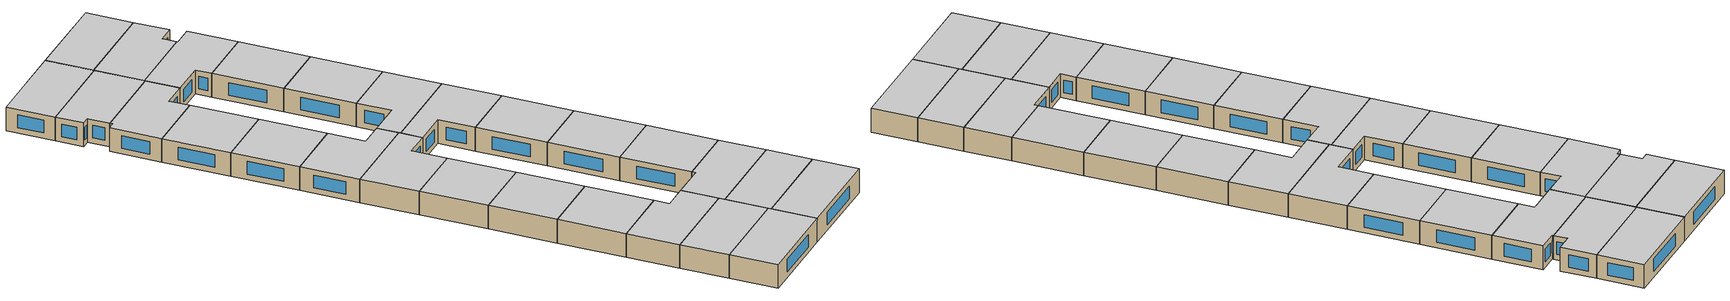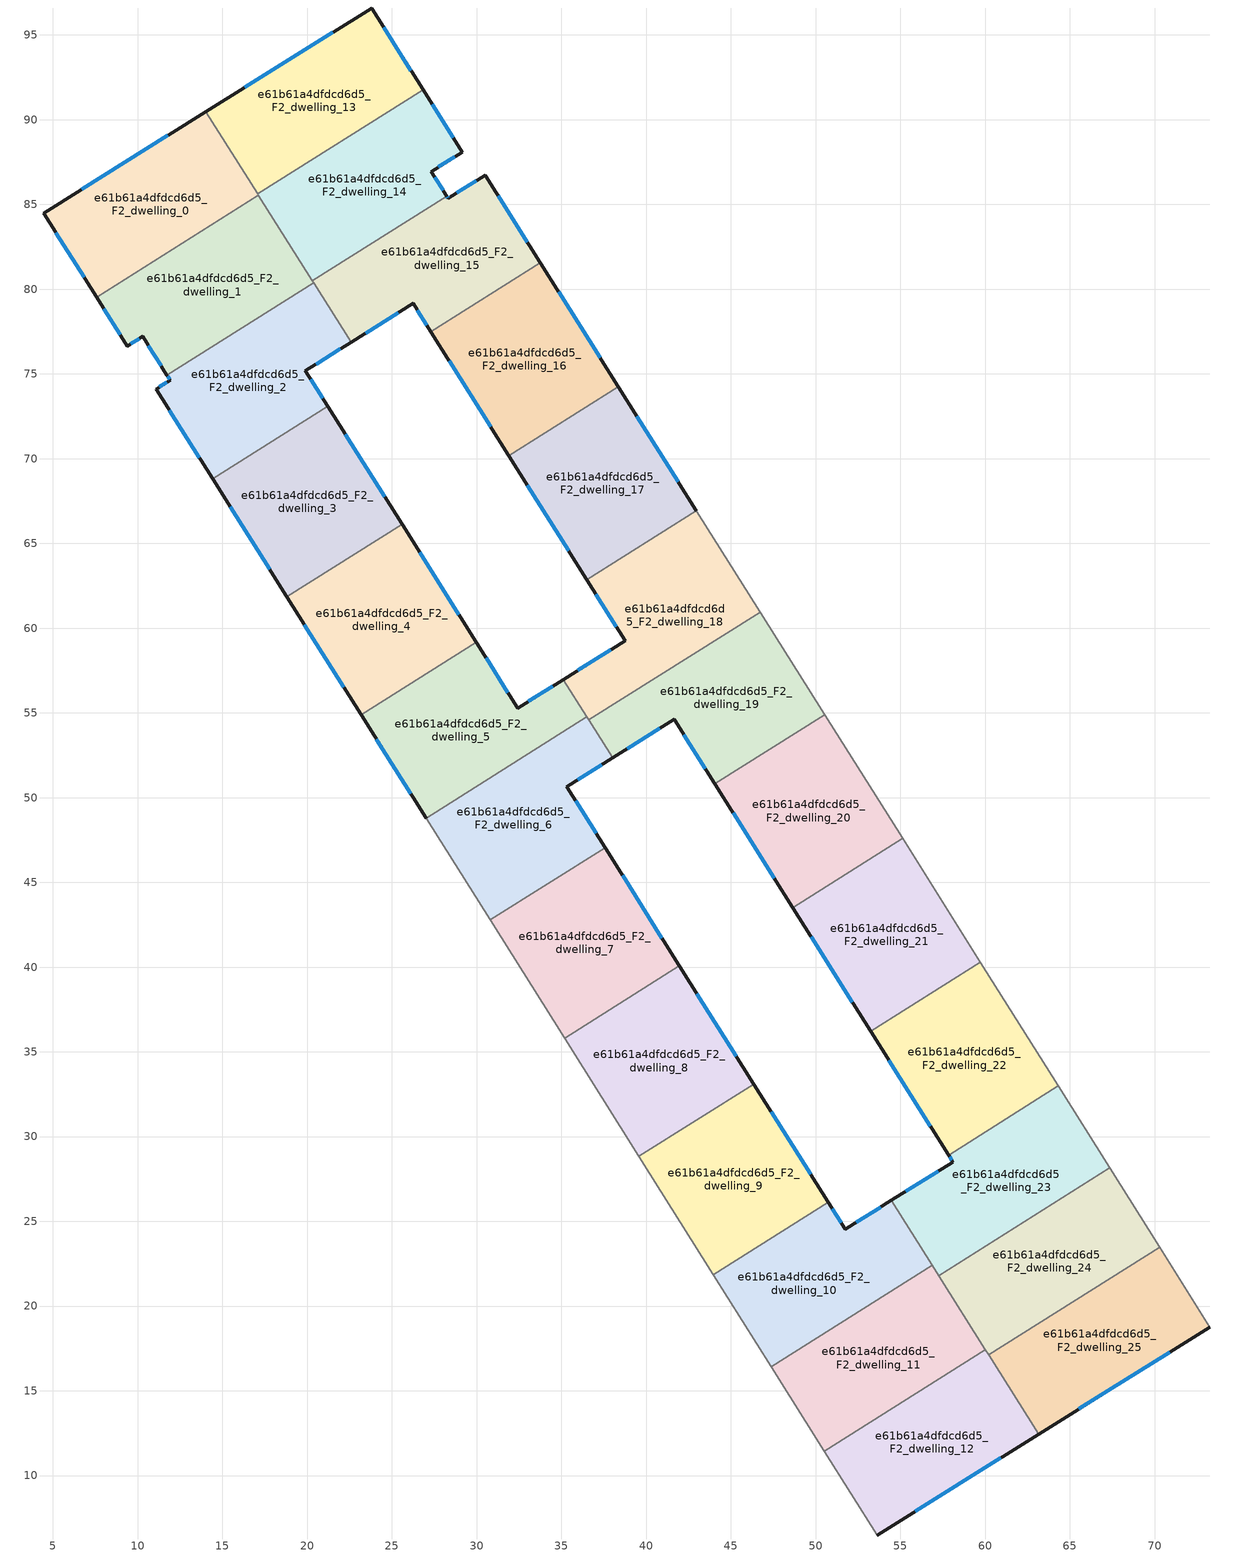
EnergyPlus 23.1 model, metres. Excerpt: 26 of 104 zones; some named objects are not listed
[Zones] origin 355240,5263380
e61b61a4dfdcd6d5_F2_dwelling_0
 floor to e61b61a4dfdcd6d5_F1_dwelling_0 (EU_floor_Construction): 14.02,90.48 17.13,85.55 7.57,79.53 4.45,84.49 z6
 wall outside (EU_wall_Construction): 14.02,90.48 4.45,84.49 7.57,79.53 z6:9
 wall to e61b61a4dfdcd6d5_F2_dwelling_1 (EU_wall_Construction): 7.57,79.53 17.13,85.55 z6:9
 wall to e61b61a4dfdcd6d5_F2_dwelling_13 (EU_wall_Construction): 17.08,85.62 14.02,90.48 z6:9
 wall to e61b61a4dfdcd6d5_F2_dwelling_14 (EU_wall_Construction): 17.13,85.55 17.08,85.62 z6:9
 window (EU_Window_Construction): 5.18,83.33 6.84,80.7 / 11.77,89.07 6.7,85.9 z6.7:8.3
 ceiling to e61b61a4dfdcd6d5_F3_dwelling_0 (EU_floor_Construction): 17.13,85.55 14.02,90.48 4.45,84.49 7.57,79.53 z9
e61b61a4dfdcd6d5_F2_dwelling_1
 floor to e61b61a4dfdcd6d5_F1_dwelling_1 (EU_floor_Construction): 17.13,85.55 20.38,80.38 11.73,74.94 10.3,77.21 9.39,76.64 7.57,79.53 z6
 wall outside (EU_wall_Construction): 7.57,79.53 9.39,76.64 10.3,77.21 11.73,74.94 z6:9
 wall to e61b61a4dfdcd6d5_F2_dwelling_2 (EU_wall_Construction): 11.73,74.94 20.38,80.38 z6:9
 wall to e61b61a4dfdcd6d5_F2_dwelling_14 (EU_wall_Construction): 20.31,80.5 17.13,85.55 z6:9
 wall to e61b61a4dfdcd6d5_F2_dwelling_15 (EU_wall_Construction): 20.38,80.38 20.31,80.5 z6:9
 window (EU_Window_Construction): 10.64,76.68 11.39,75.47 / 9.61,76.78 10.09,77.08 / 8,78.85 8.96,77.32 z6.7:8.3
 ceiling to e61b61a4dfdcd6d5_F3_dwelling_1 (EU_floor_Construction): 20.38,80.38 17.13,85.55 7.57,79.53 9.39,76.64 10.3,77.21 11.73,74.94 z9
e61b61a4dfdcd6d5_F2_dwelling_10
 floor to e61b61a4dfdcd6d5_F1_dwelling_10 (EU_floor_Construction): 54.48,26.24 56.89,22.41 47.38,16.42 43.97,21.86 50.74,26.13 51.75,24.53 z6
 wall outside (EU_wall_Construction): 54.48,26.24 51.75,24.53 50.74,26.13 z6:9
 wall to e61b61a4dfdcd6d5_F2_dwelling_11 (EU_wall_Construction): 47.38,16.42 56.89,22.41 z6:9
 wall adiabatic (EU_wall_Construction): 43.97,21.86 47.38,16.42 z6:9
 wall to e61b61a4dfdcd6d5_F2_dwelling_9 (EU_wall_Construction): 50.74,26.13 43.97,21.86 z6:9
 wall to e61b61a4dfdcd6d5_F2_dwelling_23 (EU_wall_Construction): 56.89,22.41 54.48,26.24 z6:9
 window (EU_Window_Construction): 51.51,24.91 50.98,25.75 / 53.84,25.84 52.39,24.93 z6.7:8.3
 ceiling to e61b61a4dfdcd6d5_F3_dwelling_10 (EU_floor_Construction): 56.89,22.41 54.48,26.24 51.75,24.53 50.74,26.13 43.97,21.86 47.38,16.42 z9
e61b61a4dfdcd6d5_F2_dwelling_11
 floor to e61b61a4dfdcd6d5_F1_dwelling_11 (EU_floor_Construction): 56.89,22.41 60.02,17.44 50.51,11.45 47.38,16.42 z6
 wall to e61b61a4dfdcd6d5_F2_dwelling_12 (EU_wall_Construction): 50.51,11.45 60.02,17.44 z6:9
 wall adiabatic (EU_wall_Construction): 47.38,16.42 50.51,11.45 z6:9
 wall to e61b61a4dfdcd6d5_F2_dwelling_24 (EU_wall_Construction): 60.02,17.44 57.27,21.8 z6:9
 wall to e61b61a4dfdcd6d5_F2_dwelling_23 (EU_wall_Construction): 57.27,21.8 56.89,22.41 z6:9
 ceiling to e61b61a4dfdcd6d5_F3_dwelling_11 (EU_floor_Construction): 60.02,17.44 56.89,22.41 47.38,16.42 50.51,11.45 z9
e61b61a4dfdcd6d5_F2_dwelling_12
 floor to e61b61a4dfdcd6d5_F1_dwelling_12 (EU_floor_Construction): 60.02,17.44 63.16,12.45 53.63,6.49 50.51,11.45 z6
 wall outside (EU_wall_Construction): 53.63,6.49 63.16,12.45 z6:9
 wall adiabatic (EU_wall_Construction): 50.51,11.45 53.63,6.49 z6:9
 wall to e61b61a4dfdcd6d5_F2_dwelling_25 (EU_wall_Construction): 63.16,12.45 60.22,17.12 z6:9
 wall to e61b61a4dfdcd6d5_F2_dwelling_24 (EU_wall_Construction): 60.22,17.12 60.02,17.44 z6:9
 window (EU_Window_Construction): 55.87,7.89 60.92,11.05 z6.7:8.3
 ceiling to e61b61a4dfdcd6d5_F3_dwelling_12 (EU_floor_Construction): 63.16,12.45 60.02,17.44 50.51,11.45 53.63,6.49 z9
e61b61a4dfdcd6d5_F2_dwelling_13
 floor to e61b61a4dfdcd6d5_F1_dwelling_13 (EU_floor_Construction): 23.8,96.59 26.84,91.76 17.09,85.62 14.02,90.48 z6
 wall outside (EU_wall_Construction): 26.84,91.76 23.8,96.59 14.02,90.48 z6:9
 wall to e61b61a4dfdcd6d5_F2_dwelling_14 (EU_wall_Construction): 17.09,85.62 26.84,91.76 z6:9
 window (EU_Window_Construction): 21.51,95.15 16.32,91.91 / 26.13,92.89 24.52,95.46 z6.7:8.3
 ceiling to e61b61a4dfdcd6d5_F3_dwelling_13 (EU_floor_Construction): 26.84,91.76 23.8,96.59 14.02,90.48 17.09,85.62 z9
e61b61a4dfdcd6d5_F2_dwelling_14
 floor to e61b61a4dfdcd6d5_F1_dwelling_14 (EU_floor_Construction): 26.84,91.76 29.15,88.08 27.32,86.94 28.23,85.49 20.31,80.5 17.09,85.62 z6
 wall outside (EU_wall_Construction): 28.23,85.49 27.32,86.94 29.15,88.08 26.84,91.76 z6:9
 wall to e61b61a4dfdcd6d5_F2_dwelling_15 (EU_wall_Construction): 20.31,80.5 28.23,85.49 z6:9
 window (EU_Window_Construction): 28.61,88.95 27.38,90.9 / 27.75,87.21 28.72,87.82 / 28.02,85.83 27.53,86.6 z6.7:8.3
 ceiling to e61b61a4dfdcd6d5_F3_dwelling_14 (EU_floor_Construction): 28.23,85.49 27.32,86.94 29.15,88.08 26.84,91.76 17.09,85.62 20.31,80.5 z9
e61b61a4dfdcd6d5_F2_dwelling_15
 floor to e61b61a4dfdcd6d5_F1_dwelling_15 (EU_floor_Construction): 30.5,86.73 33.76,81.55 27.3,77.49 26.25,79.16 22.59,76.87 20.31,80.5 28.23,85.49 28.32,85.36 z6
 wall outside (EU_wall_Construction): 22.59,76.87 26.25,79.16 27.3,77.49 / 33.76,81.55 30.5,86.73 28.32,85.36 28.23,85.49 z6:9
 wall to e61b61a4dfdcd6d5_F2_dwelling_16 (EU_wall_Construction): 27.3,77.49 33.76,81.55 z6:9
 wall to e61b61a4dfdcd6d5_F2_dwelling_2 (EU_wall_Construction): 20.38,80.38 22.59,76.87 z6:9
 window (EU_Window_Construction): 26.5,78.77 27.05,77.88 / 23.45,77.41 25.39,78.62 / 28.3,85.39 28.25,85.46 / 29.99,86.41 28.83,85.68 / 33,82.77 31.27,85.51 z6.7:8.3
 ceiling to e61b61a4dfdcd6d5_F3_dwelling_15 (EU_floor_Construction): 33.76,81.55 30.5,86.73 28.32,85.36 28.23,85.49 20.31,80.5 22.59,76.87 26.25,79.16 27.3,77.49 z9
e61b61a4dfdcd6d5_F2_dwelling_16
 floor to e61b61a4dfdcd6d5_F1_dwelling_16 (EU_floor_Construction): 33.76,81.55 38.37,74.23 31.91,70.16 27.3,77.49 z6
 wall outside (EU_wall_Construction): 38.37,74.23 33.76,81.55 / 27.3,77.49 31.91,70.16 z6:9
 wall to e61b61a4dfdcd6d5_F2_dwelling_17 (EU_wall_Construction): 31.91,70.16 38.37,74.23 z6:9
 window (EU_Window_Construction): 37.28,75.95 34.84,79.83 / 28.38,75.77 30.82,71.88 z6.7:8.3
 ceiling to e61b61a4dfdcd6d5_F3_dwelling_16 (EU_floor_Construction): 38.37,74.23 33.76,81.55 27.3,77.49 31.91,70.16 z9
e61b61a4dfdcd6d5_F2_dwelling_17
 floor to e61b61a4dfdcd6d5_F1_dwelling_17 (EU_floor_Construction): 38.37,74.23 42.97,66.92 36.51,62.85 31.91,70.16 z6
 wall outside (EU_wall_Construction): 42.97,66.92 38.37,74.23 / 31.91,70.16 36.51,62.85 z6:9
 wall to e61b61a4dfdcd6d5_F2_dwelling_18 (EU_wall_Construction): 36.51,62.85 42.97,66.92 z6:9
 window (EU_Window_Construction): 41.89,68.63 39.45,72.52 / 32.99,68.45 35.42,64.56 z6.7:8.3
 ceiling to e61b61a4dfdcd6d5_F3_dwelling_17 (EU_floor_Construction): 42.97,66.92 38.37,74.23 31.91,70.16 36.51,62.85 z9
e61b61a4dfdcd6d5_F2_dwelling_18
 floor to e61b61a4dfdcd6d5_F1_dwelling_18 (EU_floor_Construction): 42.97,66.92 46.73,60.94 36.63,54.58 35.12,56.97 38.77,59.25 36.51,62.85 z6
 wall outside (EU_wall_Construction): 36.51,62.85 38.77,59.25 35.12,56.97 z6:9
 wall adiabatic (EU_wall_Construction): 46.73,60.94 42.97,66.92 z6:9
 wall to e61b61a4dfdcd6d5_F2_dwelling_19 (EU_wall_Construction): 36.63,54.58 46.73,60.94 z6:9
 wall to e61b61a4dfdcd6d5_F2_dwelling_5 (EU_wall_Construction): 35.12,56.97 36.51,54.77 z6:9
 wall to e61b61a4dfdcd6d5_F2_dwelling_6 (EU_wall_Construction): 36.51,54.77 36.63,54.58 z6:9
 window (EU_Window_Construction): 37.91,58.71 35.98,57.5 / 37.04,62 38.24,60.09 z6.7:8.3
 ceiling to e61b61a4dfdcd6d5_F3_dwelling_18 (EU_floor_Construction): 46.73,60.94 42.97,66.92 36.51,62.85 38.77,59.25 35.12,56.97 36.63,54.58 z9
e61b61a4dfdcd6d5_F2_dwelling_19
 floor to e61b61a4dfdcd6d5_F1_dwelling_19 (EU_floor_Construction): 46.73,60.94 50.53,54.89 44.06,50.82 41.67,54.62 38.03,52.35 36.63,54.58 z6
 wall outside (EU_wall_Construction): 38.03,52.35 41.67,54.62 44.06,50.82 z6:9
 wall adiabatic (EU_wall_Construction): 50.53,54.89 46.73,60.94 z6:9
 wall to e61b61a4dfdcd6d5_F2_dwelling_20 (EU_wall_Construction): 44.06,50.82 50.53,54.89 z6:9
 wall to e61b61a4dfdcd6d5_F2_dwelling_6 (EU_wall_Construction): 36.63,54.58 38.03,52.35 z6:9
 window (EU_Window_Construction): 38.89,52.88 40.81,54.08 / 42.23,53.72 43.5,51.71 z6.7:8.3
 ceiling to e61b61a4dfdcd6d5_F3_dwelling_19 (EU_floor_Construction): 50.53,54.89 46.73,60.94 36.63,54.58 38.03,52.35 41.67,54.62 44.06,50.82 z9
e61b61a4dfdcd6d5_F2_dwelling_2
 floor to e61b61a4dfdcd6d5_F1_dwelling_2 (EU_floor_Construction): 20.38,80.38 22.59,76.87 19.9,75.18 21.22,73.08 14.43,68.8 11.09,74.11 11.93,74.62 11.73,74.94 z6
 wall outside (EU_wall_Construction): 11.73,74.94 11.93,74.62 11.09,74.11 14.43,68.8 / 21.22,73.08 19.9,75.18 22.59,76.87 z6:9
 wall to e61b61a4dfdcd6d5_F2_dwelling_3 (EU_wall_Construction): 14.43,68.8 21.22,73.08 z6:9
 window (EU_Window_Construction): 11.88,72.86 13.65,70.05 / 11.73,74.5 11.29,74.23 / 11.78,74.86 11.88,74.7 / 20.53,75.58 21.96,76.47 / 20.91,73.57 20.21,74.69 z6.7:8.3
 ceiling to e61b61a4dfdcd6d5_F3_dwelling_2 (EU_floor_Construction): 21.22,73.08 19.9,75.18 22.59,76.87 20.38,80.38 11.73,74.94 11.93,74.62 11.09,74.11 14.43,68.8 z9
e61b61a4dfdcd6d5_F2_dwelling_20
 floor to e61b61a4dfdcd6d5_F1_dwelling_20 (EU_floor_Construction): 50.53,54.89 55.13,47.59 48.65,43.51 44.06,50.82 z6
 wall outside (EU_wall_Construction): 44.06,50.82 48.65,43.51 z6:9
 wall adiabatic (EU_wall_Construction): 55.13,47.59 50.53,54.89 z6:9
 wall to e61b61a4dfdcd6d5_F2_dwelling_21 (EU_wall_Construction): 48.65,43.51 55.13,47.59 z6:9
 window (EU_Window_Construction): 45.14,49.1 47.57,45.23 z6.7:8.3
 ceiling to e61b61a4dfdcd6d5_F3_dwelling_20 (EU_floor_Construction): 55.13,47.59 50.53,54.89 44.06,50.82 48.65,43.51 z9
e61b61a4dfdcd6d5_F2_dwelling_21
 floor to e61b61a4dfdcd6d5_F1_dwelling_21 (EU_floor_Construction): 55.13,47.59 59.72,40.29 53.25,36.21 48.65,43.51 z6
 wall outside (EU_wall_Construction): 48.65,43.51 53.25,36.21 z6:9
 wall adiabatic (EU_wall_Construction): 59.72,40.29 55.13,47.59 z6:9
 wall to e61b61a4dfdcd6d5_F2_dwelling_22 (EU_wall_Construction): 53.25,36.21 59.72,40.29 z6:9
 window (EU_Window_Construction): 49.73,41.8 52.17,37.93 z6.7:8.3
 ceiling to e61b61a4dfdcd6d5_F3_dwelling_21 (EU_floor_Construction): 59.72,40.29 55.13,47.59 48.65,43.51 53.25,36.21 z9
e61b61a4dfdcd6d5_F2_dwelling_22
 floor to e61b61a4dfdcd6d5_F1_dwelling_22 (EU_floor_Construction): 59.72,40.29 64.32,32.99 57.84,28.91 53.25,36.21 z6
 wall outside (EU_wall_Construction): 53.25,36.21 57.84,28.91 z6:9
 wall adiabatic (EU_wall_Construction): 64.32,32.99 59.72,40.29 z6:9
 wall to e61b61a4dfdcd6d5_F2_dwelling_23 (EU_wall_Construction): 57.84,28.91 64.32,32.99 z6:9
 window (EU_Window_Construction): 54.33,34.5 56.76,30.62 z6.7:8.3
 ceiling to e61b61a4dfdcd6d5_F3_dwelling_22 (EU_floor_Construction): 64.32,32.99 59.72,40.29 53.25,36.21 57.84,28.91 z9
e61b61a4dfdcd6d5_F2_dwelling_23
 floor to e61b61a4dfdcd6d5_F1_dwelling_23 (EU_floor_Construction): 64.32,32.99 67.36,28.16 57.27,21.8 54.48,26.24 58.1,28.5 57.84,28.91 z6
 wall outside (EU_wall_Construction): 57.84,28.91 58.1,28.5 54.48,26.24 z6:9
 wall adiabatic (EU_wall_Construction): 67.36,28.16 64.32,32.99 z6:9
 wall to e61b61a4dfdcd6d5_F2_dwelling_24 (EU_wall_Construction): 57.27,21.8 67.36,28.16 z6:9
 window (EU_Window_Construction): 57.25,27.97 55.33,26.77 / 57.9,28.81 58.04,28.6 z6.7:8.3
 ceiling to e61b61a4dfdcd6d5_F3_dwelling_23 (EU_floor_Construction): 67.36,28.16 64.32,32.99 57.84,28.91 58.1,28.5 54.48,26.24 57.27,21.8 z9
e61b61a4dfdcd6d5_F2_dwelling_24
 floor to e61b61a4dfdcd6d5_F1_dwelling_24 (EU_floor_Construction): 67.36,28.16 70.31,23.47 60.22,17.12 57.27,21.8 z6
 wall adiabatic (EU_wall_Construction): 70.31,23.47 67.36,28.16 z6:9
 wall to e61b61a4dfdcd6d5_F2_dwelling_25 (EU_wall_Construction): 60.22,17.12 70.31,23.47 z6:9
 ceiling to e61b61a4dfdcd6d5_F3_dwelling_24 (EU_floor_Construction): 70.31,23.47 67.36,28.16 57.27,21.8 60.22,17.12 z9
e61b61a4dfdcd6d5_F2_dwelling_25
 floor to e61b61a4dfdcd6d5_F1_dwelling_25 (EU_floor_Construction): 70.31,23.47 73.27,18.76 63.16,12.45 60.22,17.12 z6
 wall outside (EU_wall_Construction): 63.16,12.45 73.27,18.76 z6:9
 wall adiabatic (EU_wall_Construction): 73.27,18.76 70.31,23.47 z6:9
 window (EU_Window_Construction): 65.53,13.93 70.89,17.28 z6.7:8.3
 ceiling to e61b61a4dfdcd6d5_F3_dwelling_25 (EU_floor_Construction): 73.27,18.76 70.31,23.47 60.22,17.12 63.16,12.45 z9
e61b61a4dfdcd6d5_F2_dwelling_3
 floor to e61b61a4dfdcd6d5_F1_dwelling_3 (EU_floor_Construction): 21.22,73.08 25.6,66.12 18.81,61.84 14.43,68.8 z6
 wall outside (EU_wall_Construction): 25.6,66.12 21.22,73.08 / 14.43,68.8 18.81,61.84 z6:9
 wall to e61b61a4dfdcd6d5_F2_dwelling_4 (EU_wall_Construction): 18.81,61.84 25.6,66.12 z6:9
 window (EU_Window_Construction): 24.57,67.75 22.25,71.44 / 15.46,67.17 17.78,63.48 z6.7:8.3
 ceiling to e61b61a4dfdcd6d5_F3_dwelling_3 (EU_floor_Construction): 25.6,66.12 21.22,73.08 14.43,68.8 18.81,61.84 z9
e61b61a4dfdcd6d5_F2_dwelling_4
 floor to e61b61a4dfdcd6d5_F1_dwelling_4 (EU_floor_Construction): 25.6,66.12 29.98,59.16 23.19,54.88 18.81,61.84 z6
 wall outside (EU_wall_Construction): 29.98,59.16 25.6,66.12 / 18.81,61.84 23.19,54.88 z6:9
 wall to e61b61a4dfdcd6d5_F2_dwelling_5 (EU_wall_Construction): 23.19,54.88 29.98,59.16 z6:9
 window (EU_Window_Construction): 28.95,60.79 26.63,64.48 / 19.84,60.21 22.16,56.51 z6.7:8.3
 ceiling to e61b61a4dfdcd6d5_F3_dwelling_4 (EU_floor_Construction): 29.98,59.16 25.6,66.12 18.81,61.84 23.19,54.88 z9
e61b61a4dfdcd6d5_F2_dwelling_5
 floor to e61b61a4dfdcd6d5_F1_dwelling_5 (EU_floor_Construction): 35.12,56.97 36.51,54.77 27.02,48.79 23.19,54.88 29.98,59.16 32.42,55.28 z6
 wall outside (EU_wall_Construction): 23.19,54.88 27.02,48.79 / 35.12,56.97 32.42,55.28 29.98,59.16 z6:9
 wall to e61b61a4dfdcd6d5_F2_dwelling_6 (EU_wall_Construction): 27.02,48.79 36.51,54.77 z6:9
 window (EU_Window_Construction): 24.09,53.45 26.12,50.22 / 31.85,56.19 30.56,58.25 / 34.49,56.57 33.06,55.67 z6.7:8.3
 ceiling to e61b61a4dfdcd6d5_F3_dwelling_5 (EU_floor_Construction): 36.51,54.77 35.12,56.97 32.42,55.28 29.98,59.16 23.19,54.88 27.02,48.79 z9
e61b61a4dfdcd6d5_F2_dwelling_6
 floor to e61b61a4dfdcd6d5_F1_dwelling_6 (EU_floor_Construction): 36.51,54.77 38.03,52.35 35.32,50.65 37.58,47.05 30.8,42.78 27.02,48.79 z6
 wall outside (EU_wall_Construction): 37.58,47.05 35.32,50.65 38.03,52.35 z6:9
 wall to e61b61a4dfdcd6d5_F2_dwelling_7 (EU_wall_Construction): 30.8,42.78 37.58,47.05 z6:9
 wall adiabatic (EU_wall_Construction): 27.02,48.79 30.8,42.78 z6:9
 window (EU_Window_Construction): 35.95,51.05 37.4,51.95 / 37.05,47.9 35.85,49.8 z6.7:8.3
 ceiling to e61b61a4dfdcd6d5_F3_dwelling_6 (EU_floor_Construction): 37.58,47.05 35.32,50.65 38.03,52.35 36.51,54.77 27.02,48.79 30.8,42.78 z9
e61b61a4dfdcd6d5_F2_dwelling_7
 floor to e61b61a4dfdcd6d5_F1_dwelling_7 (EU_floor_Construction): 37.58,47.05 41.97,40.08 35.19,35.81 30.8,42.78 z6
 wall outside (EU_wall_Construction): 41.97,40.08 37.58,47.05 z6:9
 wall to e61b61a4dfdcd6d5_F2_dwelling_8 (EU_wall_Construction): 35.19,35.81 41.97,40.08 z6:9
 wall adiabatic (EU_wall_Construction): 30.8,42.78 35.19,35.81 z6:9
 window (EU_Window_Construction): 40.94,41.71 38.61,45.41 z6.7:8.3
 ceiling to e61b61a4dfdcd6d5_F3_dwelling_7 (EU_floor_Construction): 41.97,40.08 37.58,47.05 30.8,42.78 35.19,35.81 z9
e61b61a4dfdcd6d5_F2_dwelling_8
 floor to e61b61a4dfdcd6d5_F1_dwelling_8 (EU_floor_Construction): 41.97,40.08 46.36,33.1 39.58,28.83 35.19,35.81 z6
 wall outside (EU_wall_Construction): 46.36,33.1 41.97,40.08 z6:9
 wall to e61b61a4dfdcd6d5_F2_dwelling_9 (EU_wall_Construction): 39.58,28.83 46.36,33.1 z6:9
 wall adiabatic (EU_wall_Construction): 35.19,35.81 39.58,28.83 z6:9
 window (EU_Window_Construction): 45.33,34.74 43,38.44 z6.7:8.3
 ceiling to e61b61a4dfdcd6d5_F3_dwelling_8 (EU_floor_Construction): 46.36,33.1 41.97,40.08 35.19,35.81 39.58,28.83 z9
e61b61a4dfdcd6d5_F2_dwelling_9
 floor to e61b61a4dfdcd6d5_F1_dwelling_9 (EU_floor_Construction): 46.36,33.1 50.74,26.13 43.97,21.86 39.58,28.83 z6
 wall outside (EU_wall_Construction): 50.74,26.13 46.36,33.1 z6:9
 wall adiabatic (EU_wall_Construction): 39.58,28.83 43.97,21.86 z6:9
 window (EU_Window_Construction): 49.71,27.76 47.39,31.46 z6.7:8.3
 ceiling to e61b61a4dfdcd6d5_F3_dwelling_9 (EU_floor_Construction): 50.74,26.13 46.36,33.1 39.58,28.83 43.97,21.86 z9
[Building]
EU S2 Campaign: North Axis=0; Terrain=City; Solar Distribution=FullExterior
[Site:Location]
Budapest.Ferenc.Liszt.Intl.AP: Latitude=47.437; Longitude=19.256; Time Zone=1; Elevation=185
[SizingPeriod:WeatherFileDays]
AnnualSizingPeriod: Begin Month=1; Begin Day of Month=1; End Month=12; End Day of Month=31; Day of Week for Start Day=Monday; Use Weather File Daylight Saving Period=No; Use Weather File Rain and Snow Indicators=No
[MATERIAL]
EU_InternalMass_Material: Roughness=MediumRough; Thickness=0.1; Conductivity=1; Density=1800; Specific Heat=900; Thermal Absorptance=0.9; Solar Absorptance=0.7; Visible Absorptance=0.7
[MATERIAL:NOMASS] Roughness=MediumRough; Thermal Absorptance=0.9; Solar Absorptance=0.7; Visible Absorptance=0.7
Name | Thermal Resistance
EU_wall_NoMass | 0.832559
EU_floor_NoMass | 0.872794
[WINDOWMATERIAL:SIMPLEGLAZINGSYSTEM]
EU_Window_SimpleGlazing: UFactor=2.79869; Solar Heat Gain Coefficient=0.75; Visible Transmittance=0.75
[CONSTRUCTION]
EU_wall_Construction: EU_wall_NoMass
EU_floor_Construction: EU_floor_NoMass
EU_Window_Construction: EU_Window_SimpleGlazing
EU_InternalMass_Construction: EU_InternalMass_Material
[ZONE] Type=1; Multiplier=1; Ceiling Height=autocalculate; Floor Area=autocalculate; Part of Total Floor Area=Yes
Name | Volume
e61b61a4dfdcd6d5_F2_dwelling_0 | 198.034
e61b61a4dfdcd6d5_F2_dwelling_1 | 198.077
e61b61a4dfdcd6d5_F2_dwelling_10 | 198.026
e61b61a4dfdcd6d5_F2_dwelling_11 | 198.075
e61b61a4dfdcd6d5_F2_dwelling_12; e61b61a4dfdcd6d5_F2_dwelling_7 | 198.046
e61b61a4dfdcd6d5_F2_dwelling_13; e61b61a4dfdcd6d5_F2_dwelling_8 | 198.064
e61b61a4dfdcd6d5_F2_dwelling_14 | 198.062
e61b61a4dfdcd6d5_F2_dwelling_15 | 198.027
e61b61a4dfdcd6d5_F2_dwelling_16 | 198.063
e61b61a4dfdcd6d5_F2_dwelling_17 | 198.042
e61b61a4dfdcd6d5_F2_dwelling_18 | 198.083
e61b61a4dfdcd6d5_F2_dwelling_19 | 198.043
e61b61a4dfdcd6d5_F2_dwelling_2; e61b61a4dfdcd6d5_F2_dwelling_4 | 198.066
e61b61a4dfdcd6d5_F2_dwelling_20 | 198.056
e61b61a4dfdcd6d5_F2_dwelling_21 | 198.044
e61b61a4dfdcd6d5_F2_dwelling_22 | 198.074
e61b61a4dfdcd6d5_F2_dwelling_23 | 198.048
e61b61a4dfdcd6d5_F2_dwelling_24 | 198.051
e61b61a4dfdcd6d5_F2_dwelling_25 | 198.054
e61b61a4dfdcd6d5_F2_dwelling_3 | 198.023
e61b61a4dfdcd6d5_F2_dwelling_5 | 198.053
e61b61a4dfdcd6d5_F2_dwelling_6 | 198.05
e61b61a4dfdcd6d5_F2_dwelling_9 | 198.061
[INTERNALMASS] Construction=EU_InternalMass_Construction
Name | Zone or ZoneList | Surface Area
e61b61a4dfdcd6d5_F2_dwelling_0_EU_InternalMass | e61b61a4dfdcd6d5_F2_dwelling_0 | 66.0112
e61b61a4dfdcd6d5_F2_dwelling_1_EU_InternalMass | e61b61a4dfdcd6d5_F2_dwelling_1 | 66.0256
e61b61a4dfdcd6d5_F2_dwelling_2_EU_InternalMass | e61b61a4dfdcd6d5_F2_dwelling_2 | 66.0222
e61b61a4dfdcd6d5_F2_dwelling_3_EU_InternalMass | e61b61a4dfdcd6d5_F2_dwelling_3 | 66.0077
e61b61a4dfdcd6d5_F2_dwelling_4_EU_InternalMass | e61b61a4dfdcd6d5_F2_dwelling_4 | 66.0221
e61b61a4dfdcd6d5_F2_dwelling_5_EU_InternalMass | e61b61a4dfdcd6d5_F2_dwelling_5 | 66.0181
e61b61a4dfdcd6d5_F2_dwelling_6_EU_InternalMass | e61b61a4dfdcd6d5_F2_dwelling_6 | 66.0167
e61b61a4dfdcd6d5_F2_dwelling_7_EU_InternalMass | e61b61a4dfdcd6d5_F2_dwelling_7 | 66.0156
e61b61a4dfdcd6d5_F2_dwelling_8_EU_InternalMass | e61b61a4dfdcd6d5_F2_dwelling_8 | 66.0214
e61b61a4dfdcd6d5_F2_dwelling_9_EU_InternalMass | e61b61a4dfdcd6d5_F2_dwelling_9 | 66.0203
e61b61a4dfdcd6d5_F2_dwelling_10_EU_InternalMass | e61b61a4dfdcd6d5_F2_dwelling_10 | 66.0088
e61b61a4dfdcd6d5_F2_dwelling_11_EU_InternalMass | e61b61a4dfdcd6d5_F2_dwelling_11 | 66.025
e61b61a4dfdcd6d5_F2_dwelling_12_EU_InternalMass | e61b61a4dfdcd6d5_F2_dwelling_12 | 66.0154
e61b61a4dfdcd6d5_F2_dwelling_13_EU_InternalMass | e61b61a4dfdcd6d5_F2_dwelling_13 | 66.0213
e61b61a4dfdcd6d5_F2_dwelling_14_EU_InternalMass | e61b61a4dfdcd6d5_F2_dwelling_14 | 66.0205
e61b61a4dfdcd6d5_F2_dwelling_15_EU_InternalMass | e61b61a4dfdcd6d5_F2_dwelling_15 | 66.0091
e61b61a4dfdcd6d5_F2_dwelling_16_EU_InternalMass | e61b61a4dfdcd6d5_F2_dwelling_16 | 66.0211
e61b61a4dfdcd6d5_F2_dwelling_17_EU_InternalMass | e61b61a4dfdcd6d5_F2_dwelling_17 | 66.0142
e61b61a4dfdcd6d5_F2_dwelling_18_EU_InternalMass | e61b61a4dfdcd6d5_F2_dwelling_18 | 66.0277
e61b61a4dfdcd6d5_F2_dwelling_19_EU_InternalMass | e61b61a4dfdcd6d5_F2_dwelling_19 | 66.0145
e61b61a4dfdcd6d5_F2_dwelling_20_EU_InternalMass | e61b61a4dfdcd6d5_F2_dwelling_20 | 66.0189
e61b61a4dfdcd6d5_F2_dwelling_21_EU_InternalMass | e61b61a4dfdcd6d5_F2_dwelling_21 | 66.0148
e61b61a4dfdcd6d5_F2_dwelling_22_EU_InternalMass | e61b61a4dfdcd6d5_F2_dwelling_22 | 66.0247
e61b61a4dfdcd6d5_F2_dwelling_23_EU_InternalMass | e61b61a4dfdcd6d5_F2_dwelling_23 | 66.0157
e61b61a4dfdcd6d5_F2_dwelling_24_EU_InternalMass | e61b61a4dfdcd6d5_F2_dwelling_24 | 66.017
e61b61a4dfdcd6d5_F2_dwelling_25_EU_InternalMass | e61b61a4dfdcd6d5_F2_dwelling_25 | 66.0179
[OTHEREQUIPMENT] Fuel Type=Electricity; Design Level Calculation Method=Watts/Area; Power per Zone Floor Area=1; Fraction Latent=0; Fraction Radiant=0; Fraction Lost=0; Carbon Dioxide Generation Rate=0; EndUse Subcategory=EU_Step8_InternalGains
Name | Zone or ZoneList or Space or SpaceList | Schedule
EU_Step8_InternalGain_e61b61a4dfdcd6d5_F2_dwelling_0_f000 | e61b61a4dfdcd6d5_F2_dwelling_0 | EU_Step8_GainSchedule_e61b61a4dfdcd6d5_F2_dwelling_0_f000
EU_Step8_InternalGain_e61b61a4dfdcd6d5_F2_dwelling_1_f000 | e61b61a4dfdcd6d5_F2_dwelling_1 | EU_Step8_GainSchedule_e61b61a4dfdcd6d5_F2_dwelling_1_f000
EU_Step8_InternalGain_e61b61a4dfdcd6d5_F2_dwelling_2_f000 | e61b61a4dfdcd6d5_F2_dwelling_2 | EU_Step8_GainSchedule_e61b61a4dfdcd6d5_F2_dwelling_2_f000
EU_Step8_InternalGain_e61b61a4dfdcd6d5_F2_dwelling_3_f000 | e61b61a4dfdcd6d5_F2_dwelling_3 | EU_Step8_GainSchedule_e61b61a4dfdcd6d5_F2_dwelling_3_f000
EU_Step8_InternalGain_e61b61a4dfdcd6d5_F2_dwelling_4_f000 | e61b61a4dfdcd6d5_F2_dwelling_4 | EU_Step8_GainSchedule_e61b61a4dfdcd6d5_F2_dwelling_4_f000
EU_Step8_InternalGain_e61b61a4dfdcd6d5_F2_dwelling_5_f000 | e61b61a4dfdcd6d5_F2_dwelling_5 | EU_Step8_GainSchedule_e61b61a4dfdcd6d5_F2_dwelling_5_f000
EU_Step8_InternalGain_e61b61a4dfdcd6d5_F2_dwelling_6_f000 | e61b61a4dfdcd6d5_F2_dwelling_6 | EU_Step8_GainSchedule_e61b61a4dfdcd6d5_F2_dwelling_6_f000
EU_Step8_InternalGain_e61b61a4dfdcd6d5_F2_dwelling_7_f000 | e61b61a4dfdcd6d5_F2_dwelling_7 | EU_Step8_GainSchedule_e61b61a4dfdcd6d5_F2_dwelling_7_f000
EU_Step8_InternalGain_e61b61a4dfdcd6d5_F2_dwelling_8_f000 | e61b61a4dfdcd6d5_F2_dwelling_8 | EU_Step8_GainSchedule_e61b61a4dfdcd6d5_F2_dwelling_8_f000
EU_Step8_InternalGain_e61b61a4dfdcd6d5_F2_dwelling_9_f000 | e61b61a4dfdcd6d5_F2_dwelling_9 | EU_Step8_GainSchedule_e61b61a4dfdcd6d5_F2_dwelling_9_f000
EU_Step8_InternalGain_e61b61a4dfdcd6d5_F2_dwelling_10_f000 | e61b61a4dfdcd6d5_F2_dwelling_10 | EU_Step8_GainSchedule_e61b61a4dfdcd6d5_F2_dwelling_10_f000
EU_Step8_InternalGain_e61b61a4dfdcd6d5_F2_dwelling_11_f000 | e61b61a4dfdcd6d5_F2_dwelling_11 | EU_Step8_GainSchedule_e61b61a4dfdcd6d5_F2_dwelling_11_f000
EU_Step8_InternalGain_e61b61a4dfdcd6d5_F2_dwelling_12_f000 | e61b61a4dfdcd6d5_F2_dwelling_12 | EU_Step8_GainSchedule_e61b61a4dfdcd6d5_F2_dwelling_12_f000
EU_Step8_InternalGain_e61b61a4dfdcd6d5_F2_dwelling_13_f000 | e61b61a4dfdcd6d5_F2_dwelling_13 | EU_Step8_GainSchedule_e61b61a4dfdcd6d5_F2_dwelling_13_f000
EU_Step8_InternalGain_e61b61a4dfdcd6d5_F2_dwelling_14_f000 | e61b61a4dfdcd6d5_F2_dwelling_14 | EU_Step8_GainSchedule_e61b61a4dfdcd6d5_F2_dwelling_14_f000
EU_Step8_InternalGain_e61b61a4dfdcd6d5_F2_dwelling_15_f000 | e61b61a4dfdcd6d5_F2_dwelling_15 | EU_Step8_GainSchedule_e61b61a4dfdcd6d5_F2_dwelling_15_f000
EU_Step8_InternalGain_e61b61a4dfdcd6d5_F2_dwelling_16_f000 | e61b61a4dfdcd6d5_F2_dwelling_16 | EU_Step8_GainSchedule_e61b61a4dfdcd6d5_F2_dwelling_16_f000
EU_Step8_InternalGain_e61b61a4dfdcd6d5_F2_dwelling_17_f000 | e61b61a4dfdcd6d5_F2_dwelling_17 | EU_Step8_GainSchedule_e61b61a4dfdcd6d5_F2_dwelling_17_f000
EU_Step8_InternalGain_e61b61a4dfdcd6d5_F2_dwelling_18_f000 | e61b61a4dfdcd6d5_F2_dwelling_18 | EU_Step8_GainSchedule_e61b61a4dfdcd6d5_F2_dwelling_18_f000
EU_Step8_InternalGain_e61b61a4dfdcd6d5_F2_dwelling_19_f000 | e61b61a4dfdcd6d5_F2_dwelling_19 | EU_Step8_GainSchedule_e61b61a4dfdcd6d5_F2_dwelling_19_f000
EU_Step8_InternalGain_e61b61a4dfdcd6d5_F2_dwelling_20_f000 | e61b61a4dfdcd6d5_F2_dwelling_20 | EU_Step8_GainSchedule_e61b61a4dfdcd6d5_F2_dwelling_20_f000
EU_Step8_InternalGain_e61b61a4dfdcd6d5_F2_dwelling_21_f000 | e61b61a4dfdcd6d5_F2_dwelling_21 | EU_Step8_GainSchedule_e61b61a4dfdcd6d5_F2_dwelling_21_f000
EU_Step8_InternalGain_e61b61a4dfdcd6d5_F2_dwelling_22_f000 | e61b61a4dfdcd6d5_F2_dwelling_22 | EU_Step8_GainSchedule_e61b61a4dfdcd6d5_F2_dwelling_22_f000
EU_Step8_InternalGain_e61b61a4dfdcd6d5_F2_dwelling_23_f000 | e61b61a4dfdcd6d5_F2_dwelling_23 | EU_Step8_GainSchedule_e61b61a4dfdcd6d5_F2_dwelling_23_f000
EU_Step8_InternalGain_e61b61a4dfdcd6d5_F2_dwelling_24_f000 | e61b61a4dfdcd6d5_F2_dwelling_24 | EU_Step8_GainSchedule_e61b61a4dfdcd6d5_F2_dwelling_24_f000
EU_Step8_InternalGain_e61b61a4dfdcd6d5_F2_dwelling_25_f000 | e61b61a4dfdcd6d5_F2_dwelling_25 | EU_Step8_GainSchedule_e61b61a4dfdcd6d5_F2_dwelling_25_f000
[ZONEVENTILATION:DESIGNFLOWRATE] Schedule=EU_AlwaysOn; Design Flow Rate Calculation Method=AirChanges/Hour; Air Changes per Hour=0.475469; Ventilation Type=Natural; Fan Pressure Rise=0; Fan Total Efficiency=1; Constant Term Coefficient=1; Temperature Term Coefficient=0; Velocity Term Coefficient=0; Velocity Squared Term Coefficient=0; Minimum Indoor Temperature=-100; Maximum Indoor Temperature=100; Delta Temperature=-100; Minimum Outdoor Temperature=-100; Maximum Outdoor Temperature=100; Maximum Wind Speed=40
Name | Zone or ZoneList or Space or SpaceList
EU_ConstantAir_e61b61a4dfdcd6d5_F2_dwelling_0 | e61b61a4dfdcd6d5_F2_dwelling_0
EU_ConstantAir_e61b61a4dfdcd6d5_F2_dwelling_1 | e61b61a4dfdcd6d5_F2_dwelling_1
EU_ConstantAir_e61b61a4dfdcd6d5_F2_dwelling_2 | e61b61a4dfdcd6d5_F2_dwelling_2
EU_ConstantAir_e61b61a4dfdcd6d5_F2_dwelling_3 | e61b61a4dfdcd6d5_F2_dwelling_3
EU_ConstantAir_e61b61a4dfdcd6d5_F2_dwelling_4 | e61b61a4dfdcd6d5_F2_dwelling_4
EU_ConstantAir_e61b61a4dfdcd6d5_F2_dwelling_5 | e61b61a4dfdcd6d5_F2_dwelling_5
EU_ConstantAir_e61b61a4dfdcd6d5_F2_dwelling_6 | e61b61a4dfdcd6d5_F2_dwelling_6
EU_ConstantAir_e61b61a4dfdcd6d5_F2_dwelling_7 | e61b61a4dfdcd6d5_F2_dwelling_7
EU_ConstantAir_e61b61a4dfdcd6d5_F2_dwelling_8 | e61b61a4dfdcd6d5_F2_dwelling_8
EU_ConstantAir_e61b61a4dfdcd6d5_F2_dwelling_9 | e61b61a4dfdcd6d5_F2_dwelling_9
EU_ConstantAir_e61b61a4dfdcd6d5_F2_dwelling_10 | e61b61a4dfdcd6d5_F2_dwelling_10
EU_ConstantAir_e61b61a4dfdcd6d5_F2_dwelling_11 | e61b61a4dfdcd6d5_F2_dwelling_11
EU_ConstantAir_e61b61a4dfdcd6d5_F2_dwelling_12 | e61b61a4dfdcd6d5_F2_dwelling_12
EU_ConstantAir_e61b61a4dfdcd6d5_F2_dwelling_13 | e61b61a4dfdcd6d5_F2_dwelling_13
EU_ConstantAir_e61b61a4dfdcd6d5_F2_dwelling_14 | e61b61a4dfdcd6d5_F2_dwelling_14
EU_ConstantAir_e61b61a4dfdcd6d5_F2_dwelling_15 | e61b61a4dfdcd6d5_F2_dwelling_15
EU_ConstantAir_e61b61a4dfdcd6d5_F2_dwelling_16 | e61b61a4dfdcd6d5_F2_dwelling_16
EU_ConstantAir_e61b61a4dfdcd6d5_F2_dwelling_17 | e61b61a4dfdcd6d5_F2_dwelling_17
EU_ConstantAir_e61b61a4dfdcd6d5_F2_dwelling_18 | e61b61a4dfdcd6d5_F2_dwelling_18
EU_ConstantAir_e61b61a4dfdcd6d5_F2_dwelling_19 | e61b61a4dfdcd6d5_F2_dwelling_19
EU_ConstantAir_e61b61a4dfdcd6d5_F2_dwelling_20 | e61b61a4dfdcd6d5_F2_dwelling_20
EU_ConstantAir_e61b61a4dfdcd6d5_F2_dwelling_21 | e61b61a4dfdcd6d5_F2_dwelling_21
EU_ConstantAir_e61b61a4dfdcd6d5_F2_dwelling_22 | e61b61a4dfdcd6d5_F2_dwelling_22
EU_ConstantAir_e61b61a4dfdcd6d5_F2_dwelling_23 | e61b61a4dfdcd6d5_F2_dwelling_23
EU_ConstantAir_e61b61a4dfdcd6d5_F2_dwelling_24 | e61b61a4dfdcd6d5_F2_dwelling_24
EU_ConstantAir_e61b61a4dfdcd6d5_F2_dwelling_25 | e61b61a4dfdcd6d5_F2_dwelling_25
[HVACTEMPLATE:ZONE:IDEALLOADSAIRSYSTEM] System Availability Schedule=EU_AlwaysOn; Maximum Heating Supply Air Temperature=50; Minimum Cooling Supply Air Temperature=13; Maximum Heating Supply Air Humidity Ratio=0.0156; Minimum Cooling Supply Air Humidity Ratio=0.0077; Heating Limit=NoLimit; Cooling Limit=NoLimit; Heating Availability Schedule=EU_AlwaysOn; Cooling Availability Schedule=EU_CoolingOff; Dehumidification Control Type=ConstantSensibleHeatRatio; Cooling Sensible Heat Ratio=0.7; Dehumidification Setpoint=60; Humidification Control Type=None; Humidification Setpoint=30; Outdoor Air Method=None; Outdoor Air Flow Rate per Person=0.00944; Outdoor Air Flow Rate per Zone Floor Area=0; Outdoor Air Flow Rate per Zone=0; Demand Controlled Ventilation Type=None; Outdoor Air Economizer Type=NoEconomizer; Heat Recovery Type=None; Sensible Heat Recovery Effectiveness=0.7; Latent Heat Recovery Effectiveness=0.65
Name | Template Thermostat
e61b61a4dfdcd6d5_F2_dwelling_0 | EU_HeatOnly_e61b61a4dfdcd6d5_F2_dwelling_0
e61b61a4dfdcd6d5_F2_dwelling_1 | EU_HeatOnly_e61b61a4dfdcd6d5_F2_dwelling_1
e61b61a4dfdcd6d5_F2_dwelling_2 | EU_HeatOnly_e61b61a4dfdcd6d5_F2_dwelling_2
e61b61a4dfdcd6d5_F2_dwelling_3 | EU_HeatOnly_e61b61a4dfdcd6d5_F2_dwelling_3
e61b61a4dfdcd6d5_F2_dwelling_4 | EU_HeatOnly_e61b61a4dfdcd6d5_F2_dwelling_4
e61b61a4dfdcd6d5_F2_dwelling_5 | EU_HeatOnly_e61b61a4dfdcd6d5_F2_dwelling_5
e61b61a4dfdcd6d5_F2_dwelling_6 | EU_HeatOnly_e61b61a4dfdcd6d5_F2_dwelling_6
e61b61a4dfdcd6d5_F2_dwelling_7 | EU_HeatOnly_e61b61a4dfdcd6d5_F2_dwelling_7
e61b61a4dfdcd6d5_F2_dwelling_8 | EU_HeatOnly_e61b61a4dfdcd6d5_F2_dwelling_8
e61b61a4dfdcd6d5_F2_dwelling_9 | EU_HeatOnly_e61b61a4dfdcd6d5_F2_dwelling_9
e61b61a4dfdcd6d5_F2_dwelling_10 | EU_HeatOnly_e61b61a4dfdcd6d5_F2_dwelling_10
e61b61a4dfdcd6d5_F2_dwelling_11 | EU_HeatOnly_e61b61a4dfdcd6d5_F2_dwelling_11
e61b61a4dfdcd6d5_F2_dwelling_12 | EU_HeatOnly_e61b61a4dfdcd6d5_F2_dwelling_12
e61b61a4dfdcd6d5_F2_dwelling_13 | EU_HeatOnly_e61b61a4dfdcd6d5_F2_dwelling_13
e61b61a4dfdcd6d5_F2_dwelling_14 | EU_HeatOnly_e61b61a4dfdcd6d5_F2_dwelling_14
e61b61a4dfdcd6d5_F2_dwelling_15 | EU_HeatOnly_e61b61a4dfdcd6d5_F2_dwelling_15
e61b61a4dfdcd6d5_F2_dwelling_16 | EU_HeatOnly_e61b61a4dfdcd6d5_F2_dwelling_16
e61b61a4dfdcd6d5_F2_dwelling_17 | EU_HeatOnly_e61b61a4dfdcd6d5_F2_dwelling_17
e61b61a4dfdcd6d5_F2_dwelling_18 | EU_HeatOnly_e61b61a4dfdcd6d5_F2_dwelling_18
e61b61a4dfdcd6d5_F2_dwelling_19 | EU_HeatOnly_e61b61a4dfdcd6d5_F2_dwelling_19
e61b61a4dfdcd6d5_F2_dwelling_20 | EU_HeatOnly_e61b61a4dfdcd6d5_F2_dwelling_20
e61b61a4dfdcd6d5_F2_dwelling_21 | EU_HeatOnly_e61b61a4dfdcd6d5_F2_dwelling_21
e61b61a4dfdcd6d5_F2_dwelling_22 | EU_HeatOnly_e61b61a4dfdcd6d5_F2_dwelling_22
e61b61a4dfdcd6d5_F2_dwelling_23 | EU_HeatOnly_e61b61a4dfdcd6d5_F2_dwelling_23
e61b61a4dfdcd6d5_F2_dwelling_24 | EU_HeatOnly_e61b61a4dfdcd6d5_F2_dwelling_24
e61b61a4dfdcd6d5_F2_dwelling_25 | EU_HeatOnly_e61b61a4dfdcd6d5_F2_dwelling_25
[SIZING:ZONE] Zone Cooling Design Supply Air Temperature Input Method=SupplyAirTemperature; Zone Cooling Design Supply Air Temperature=13; Zone Heating Design Supply Air Temperature Input Method=SupplyAirTemperature; Zone Heating Design Supply Air Temperature=50; Zone Cooling Design Supply Air Humidity Ratio=0.008; Zone Heating Design Supply Air Humidity Ratio=0.008; Cooling Design Air Flow Method=DesignDay; Cooling Design Air Flow Rate=0; Cooling Minimum Air Flow per Zone Floor Area=0.000762; Cooling Minimum Air Flow=0; Cooling Minimum Air Flow Fraction=0.2; Heating Design Air Flow Method=DesignDay; Heating Design Air Flow Rate=0; Heating Maximum Air Flow per Zone Floor Area=0.002032; Heating Maximum Air Flow=0.141576; Heating Maximum Air Flow Fraction=0.3; Account for Dedicated Outdoor Air System=No; Dedicated Outdoor Air System Control Strategy=NeutralSupplyAir; Dedicated Outdoor Air Low Setpoint Temperature for Design=autosize; Dedicated Outdoor Air High Setpoint Temperature for Design=autosize; Zone Load Sizing Method=Sensible Load Only No Latent Load; Zone Latent Cooling Design Supply Air Humidity Ratio Input Method=HumidityRatioDifference; Zone Cooling Design Supply Air Humidity Ratio Difference=0.005; Zone Latent Heating Design Supply Air Humidity Ratio Input Method=HumidityRatioDifference; Zone Humidification Design Supply Air Humidity Ratio Difference=0.005
e61b61a4dfdcd6d5_F2_dwelling_0; e61b61a4dfdcd6d5_F2_dwelling_1; e61b61a4dfdcd6d5_F2_dwelling_2; e61b61a4dfdcd6d5_F2_dwelling_3; e61b61a4dfdcd6d5_F2_dwelling_4; e61b61a4dfdcd6d5_F2_dwelling_5; e61b61a4dfdcd6d5_F2_dwelling_6; e61b61a4dfdcd6d5_F2_dwelling_7; e61b61a4dfdcd6d5_F2_dwelling_8; e61b61a4dfdcd6d5_F2_dwelling_9; e61b61a4dfdcd6d5_F2_dwelling_10; e61b61a4dfdcd6d5_F2_dwelling_11; e61b61a4dfdcd6d5_F2_dwelling_12; e61b61a4dfdcd6d5_F2_dwelling_13; e61b61a4dfdcd6d5_F2_dwelling_14; e61b61a4dfdcd6d5_F2_dwelling_15; e61b61a4dfdcd6d5_F2_dwelling_16; e61b61a4dfdcd6d5_F2_dwelling_17; e61b61a4dfdcd6d5_F2_dwelling_18; e61b61a4dfdcd6d5_F2_dwelling_19; e61b61a4dfdcd6d5_F2_dwelling_20; e61b61a4dfdcd6d5_F2_dwelling_21; e61b61a4dfdcd6d5_F2_dwelling_22; e61b61a4dfdcd6d5_F2_dwelling_23; e61b61a4dfdcd6d5_F2_dwelling_24; e61b61a4dfdcd6d5_F2_dwelling_25
[SCHEDULE:CONSTANT]
Name | Hourly Value
EU_AlwaysOn | 1
EU_CoolingOff | 0
[SCHEDULE:FILE] Column Number=1; Rows to Skip at Top=0; Number of Hours of Data=8760; Column Separator=Comma; Interpolate to Timestep=No; Minutes per Item=60; Adjust Schedule for Daylight Savings=Yes
Name | File
EU_Step8_GainSchedule_e61b61a4dfdcd6d5_F2_dwelling_0_f000 | ../../schedules/e61b61a4dfdcd6d5/e61b61a4dfdcd6d5_F2_dwelling_0_f000_gain.csv
EU_Step8_GainSchedule_e61b61a4dfdcd6d5_F2_dwelling_1_f000 | ../../schedules/e61b61a4dfdcd6d5/e61b61a4dfdcd6d5_F2_dwelling_1_f000_gain.csv
EU_Step8_GainSchedule_e61b61a4dfdcd6d5_F2_dwelling_2_f000 | ../../schedules/e61b61a4dfdcd6d5/e61b61a4dfdcd6d5_F2_dwelling_2_f000_gain.csv
EU_Step8_GainSchedule_e61b61a4dfdcd6d5_F2_dwelling_3_f000 | ../../schedules/e61b61a4dfdcd6d5/e61b61a4dfdcd6d5_F2_dwelling_3_f000_gain.csv
EU_Step8_GainSchedule_e61b61a4dfdcd6d5_F2_dwelling_4_f000 | ../../schedules/e61b61a4dfdcd6d5/e61b61a4dfdcd6d5_F2_dwelling_4_f000_gain.csv
EU_Step8_GainSchedule_e61b61a4dfdcd6d5_F2_dwelling_5_f000 | ../../schedules/e61b61a4dfdcd6d5/e61b61a4dfdcd6d5_F2_dwelling_5_f000_gain.csv
EU_Step8_GainSchedule_e61b61a4dfdcd6d5_F2_dwelling_6_f000 | ../../schedules/e61b61a4dfdcd6d5/e61b61a4dfdcd6d5_F2_dwelling_6_f000_gain.csv
EU_Step8_GainSchedule_e61b61a4dfdcd6d5_F2_dwelling_7_f000 | ../../schedules/e61b61a4dfdcd6d5/e61b61a4dfdcd6d5_F2_dwelling_7_f000_gain.csv
EU_Step8_GainSchedule_e61b61a4dfdcd6d5_F2_dwelling_8_f000 | ../../schedules/e61b61a4dfdcd6d5/e61b61a4dfdcd6d5_F2_dwelling_8_f000_gain.csv
EU_Step8_GainSchedule_e61b61a4dfdcd6d5_F2_dwelling_9_f000 | ../../schedules/e61b61a4dfdcd6d5/e61b61a4dfdcd6d5_F2_dwelling_9_f000_gain.csv
EU_Step8_GainSchedule_e61b61a4dfdcd6d5_F2_dwelling_10_f000 | ../../schedules/e61b61a4dfdcd6d5/e61b61a4dfdcd6d5_F2_dwelling_10_f000_gain.csv
EU_Step8_GainSchedule_e61b61a4dfdcd6d5_F2_dwelling_11_f000 | ../../schedules/e61b61a4dfdcd6d5/e61b61a4dfdcd6d5_F2_dwelling_11_f000_gain.csv
EU_Step8_GainSchedule_e61b61a4dfdcd6d5_F2_dwelling_12_f000 | ../../schedules/e61b61a4dfdcd6d5/e61b61a4dfdcd6d5_F2_dwelling_12_f000_gain.csv
EU_Step8_GainSchedule_e61b61a4dfdcd6d5_F2_dwelling_13_f000 | ../../schedules/e61b61a4dfdcd6d5/e61b61a4dfdcd6d5_F2_dwelling_13_f000_gain.csv
EU_Step8_GainSchedule_e61b61a4dfdcd6d5_F2_dwelling_14_f000 | ../../schedules/e61b61a4dfdcd6d5/e61b61a4dfdcd6d5_F2_dwelling_14_f000_gain.csv
EU_Step8_GainSchedule_e61b61a4dfdcd6d5_F2_dwelling_15_f000 | ../../schedules/e61b61a4dfdcd6d5/e61b61a4dfdcd6d5_F2_dwelling_15_f000_gain.csv
EU_Step8_GainSchedule_e61b61a4dfdcd6d5_F2_dwelling_16_f000 | ../../schedules/e61b61a4dfdcd6d5/e61b61a4dfdcd6d5_F2_dwelling_16_f000_gain.csv
EU_Step8_GainSchedule_e61b61a4dfdcd6d5_F2_dwelling_17_f000 | ../../schedules/e61b61a4dfdcd6d5/e61b61a4dfdcd6d5_F2_dwelling_17_f000_gain.csv
EU_Step8_GainSchedule_e61b61a4dfdcd6d5_F2_dwelling_18_f000 | ../../schedules/e61b61a4dfdcd6d5/e61b61a4dfdcd6d5_F2_dwelling_18_f000_gain.csv
EU_Step8_GainSchedule_e61b61a4dfdcd6d5_F2_dwelling_19_f000 | ../../schedules/e61b61a4dfdcd6d5/e61b61a4dfdcd6d5_F2_dwelling_19_f000_gain.csv
EU_Step8_GainSchedule_e61b61a4dfdcd6d5_F2_dwelling_20_f000 | ../../schedules/e61b61a4dfdcd6d5/e61b61a4dfdcd6d5_F2_dwelling_20_f000_gain.csv
EU_Step8_GainSchedule_e61b61a4dfdcd6d5_F2_dwelling_21_f000 | ../../schedules/e61b61a4dfdcd6d5/e61b61a4dfdcd6d5_F2_dwelling_21_f000_gain.csv
EU_Step8_GainSchedule_e61b61a4dfdcd6d5_F2_dwelling_22_f000 | ../../schedules/e61b61a4dfdcd6d5/e61b61a4dfdcd6d5_F2_dwelling_22_f000_gain.csv
EU_Step8_GainSchedule_e61b61a4dfdcd6d5_F2_dwelling_23_f000 | ../../schedules/e61b61a4dfdcd6d5/e61b61a4dfdcd6d5_F2_dwelling_23_f000_gain.csv
EU_Step8_GainSchedule_e61b61a4dfdcd6d5_F2_dwelling_24_f000 | ../../schedules/e61b61a4dfdcd6d5/e61b61a4dfdcd6d5_F2_dwelling_24_f000_gain.csv
EU_Step8_GainSchedule_e61b61a4dfdcd6d5_F2_dwelling_25_f000 | ../../schedules/e61b61a4dfdcd6d5/e61b61a4dfdcd6d5_F2_dwelling_25_f000_gain.csv
